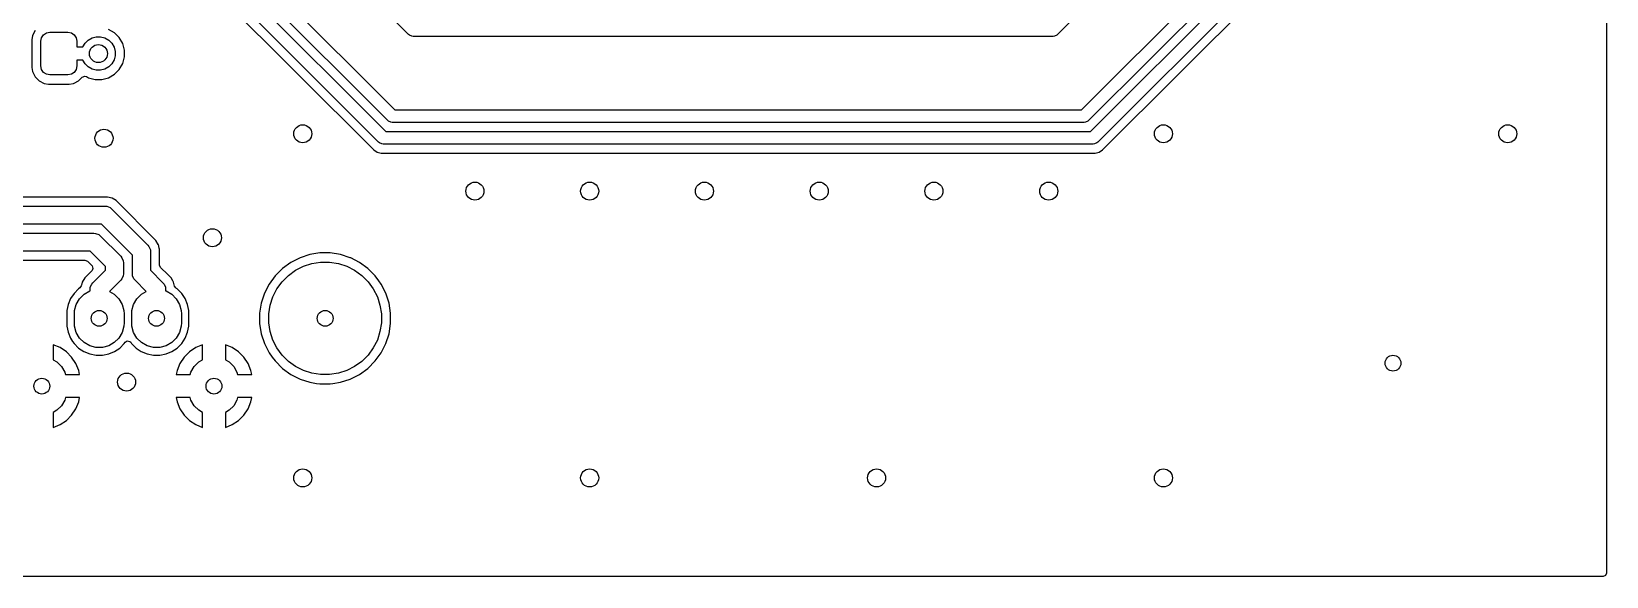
# Model space of a CAD drawing. Extents: x 2.36 to 5.14, y -5.39 to -2.61.
# Drawn here: x 3.764 to 5.136, y -5.386 to -4.911 of the extents above; entities that cross this region are included whole.
import ezdxf

# ---------------------------------------------------------------- set-up
doc = ezdxf.new("R2010")
doc.units = 0
doc.header["$MEASUREMENT"] = 0
doc.layers.add('BLACK', color=7, linetype='CONTINUOUS')

msp = doc.modelspace()

# ---------------------------------------------------------------- linework, layer by layer
at = {"layer": 'BLACK', "linetype": 'CONTINUOUS'}
for p, q in [((5.136, -2.6169), (5.136, -5.3831)), ((3.8031, -4.702), (4.0801, -4.979)), ((3.7672, -4.7195), (4.0618, -5.0141)), ((4.0661, -5.0073), (3.7741, -4.7152)), ((3.7835, -4.709), (4.0723, -4.9979)), ((4.074, -4.9884), (3.7937, -4.7082)), ((4.0922, -4.9133), (3.8967, -4.7178)), ((4.8357, -4.7354), (4.6578, -4.9133)), ((4.6787, -4.979), (4.9032, -4.7544)), ((4.9127, -4.7606), (4.6848, -4.9884)), ((4.6865, -4.9979), (4.9221, -4.7622)), ((4.9316, -4.7684), (4.6927, -5.0073)), ((4.697, -5.0141), (4.9384, -4.7727)), ((3.7667, -4.9098), (3.7644, -4.9142)), ((3.774, -4.9136), (3.7766, -4.9119)), ((3.7766, -4.9119), (3.7796, -4.9113)), ((3.7796, -4.9113), (3.7954, -4.9113)), ((3.7954, -4.9113), (3.7984, -4.9119)), ((3.7984, -4.9119), (3.8009, -4.9136)), ((3.8359, -4.9119), (3.8307, -4.9089)), ((3.8401, -4.9161), (3.8359, -4.9119)), ((3.8359, -4.9119), (3.8359, -4.9119)), ((3.7644, -4.9142), (3.7638, -4.9179)), ((3.7638, -4.9179), (3.7638, -4.9421)), ((3.7717, -4.9192), (3.7723, -4.9162)), ((3.7717, -4.9408), (3.7717, -4.9192)), ((3.7723, -4.9162), (3.774, -4.9136)), ((3.8009, -4.9136), (3.8026, -4.9162)), ((3.8026, -4.9162), (3.8032, -4.9192)), ((3.8032, -4.9192), (3.8032, -4.9241)), ((3.8032, -4.9241), (3.8085, -4.9241)), ((3.8085, -4.9241), (3.8103, -4.921)), ((3.8103, -4.921), (3.813, -4.9183)), ((3.813, -4.9183), (3.8164, -4.9164)), ((3.8164, -4.9164), (3.8201, -4.9154)), ((3.8201, -4.9154), (3.8239, -4.9154)), ((3.8239, -4.9154), (3.8276, -4.9164)), ((3.8276, -4.9164), (3.831, -4.9183)), ((3.831, -4.9183), (3.8337, -4.921)), ((3.8337, -4.921), (3.8356, -4.9244)), ((3.8356, -4.9244), (3.8366, -4.9281)), ((3.8431, -4.9213), (3.8401, -4.9161)), ((3.8447, -4.927), (3.8431, -4.9213)), ((3.8431, -4.9213), (3.8431, -4.9213)), ((4.093, -4.914), (4.0922, -4.9133)), ((4.095, -4.9149), (4.093, -4.914)), ((4.0961, -4.915), (4.095, -4.9149)), ((4.6539, -4.915), (4.0961, -4.915)), ((4.655, -4.9149), (4.6539, -4.915)), ((4.657, -4.914), (4.655, -4.9149)), ((4.6578, -4.9133), (4.657, -4.914)), ((3.8085, -4.9359), (3.8032, -4.9359)), ((3.8032, -4.9359), (3.8032, -4.9408)), ((3.8103, -4.939), (3.8085, -4.9359)), ((3.813, -4.9417), (3.8103, -4.939)), ((3.8337, -4.939), (3.831, -4.9417)), ((3.8356, -4.9356), (3.8337, -4.939)), ((3.8366, -4.9319), (3.8356, -4.9356)), ((3.8366, -4.9281), (3.8366, -4.9319)), ((3.8401, -4.9439), (3.8431, -4.9387)), ((3.8431, -4.9387), (3.8447, -4.933)), ((3.8447, -4.933), (3.8447, -4.927)), ((3.8447, -4.927), (3.8447, -4.927)), ((3.8447, -4.933), (3.8447, -4.933)), ((3.7638, -4.9421), (3.7644, -4.9458)), ((3.7644, -4.9458), (3.7644, -4.9458)), ((3.7644, -4.9458), (3.7667, -4.9502)), ((3.7667, -4.9502), (3.7702, -4.9537)), ((3.7702, -4.9537), (3.7747, -4.956)), ((3.7723, -4.9438), (3.7717, -4.9408)), ((3.774, -4.9464), (3.7723, -4.9438)), ((3.7766, -4.9481), (3.774, -4.9464)), ((3.7796, -4.9487), (3.7766, -4.9481)), ((3.7954, -4.9487), (3.7796, -4.9487)), ((3.7984, -4.9481), (3.7954, -4.9487)), ((3.8009, -4.9464), (3.7984, -4.9481)), ((3.8008, -4.9557), (3.8047, -4.9537)), ((3.8026, -4.9438), (3.8009, -4.9464)), ((3.8032, -4.9408), (3.8026, -4.9438)), ((3.8047, -4.9537), (3.8079, -4.9505)), ((3.8079, -4.9505), (3.81, -4.9497)), ((3.81, -4.9497), (3.8115, -4.9501)), ((3.8115, -4.9501), (3.8133, -4.9511)), ((3.8164, -4.9436), (3.813, -4.9417)), ((3.8133, -4.9511), (3.819, -4.9527)), ((3.8201, -4.9446), (3.8164, -4.9436)), ((3.819, -4.9527), (3.819, -4.9527)), ((3.819, -4.9527), (3.825, -4.9527)), ((3.8239, -4.9446), (3.8201, -4.9446)), ((3.8276, -4.9436), (3.8239, -4.9446)), ((3.825, -4.9527), (3.8307, -4.9511)), ((3.825, -4.9527), (3.825, -4.9527)), ((3.831, -4.9417), (3.8276, -4.9436)), ((3.8307, -4.9511), (3.8359, -4.9481)), ((3.8359, -4.9481), (3.8401, -4.9439)), ((3.7747, -4.956), (3.7784, -4.9566)), ((3.7784, -4.9566), (3.7966, -4.9566)), ((3.7966, -4.9566), (3.8003, -4.956)), ((3.7966, -4.9566), (3.7966, -4.9566)), ((3.8003, -4.956), (3.8008, -4.9557)), ((3.8003, -4.956), (3.8003, -4.956)), ((4.0801, -4.979), (4.6787, -4.979)), ((4.0748, -4.9891), (4.074, -4.9884)), ((4.0768, -4.9899), (4.0748, -4.9891)), ((4.0779, -4.99), (4.0768, -4.9899)), ((4.681, -4.99), (4.0779, -4.99)), ((4.682, -4.9899), (4.681, -4.99)), ((4.684, -4.9891), (4.682, -4.9899)), ((4.6848, -4.9884), (4.684, -4.9891)), ((4.067, -5.008), (4.0661, -5.0073)), ((4.0689, -5.0088), (4.067, -5.008)), ((4.07, -5.0089), (4.0689, -5.0088)), ((4.6888, -5.0089), (4.07, -5.0089)), ((4.0723, -4.9979), (4.6865, -4.9979)), ((4.6899, -5.0088), (4.6888, -5.0089)), ((4.6918, -5.008), (4.6899, -5.0088)), ((4.6927, -5.0073), (4.6918, -5.008)), ((4.0618, -5.0141), (4.0648, -5.0159)), ((4.0648, -5.0159), (4.0683, -5.0168)), ((4.0683, -5.0168), (4.0683, -5.0168)), ((4.0683, -5.0168), (4.0683, -5.0168)), ((4.0683, -5.0168), (4.6905, -5.0168)), ((4.6905, -5.0168), (4.694, -5.0159)), ((4.6905, -5.0168), (4.6905, -5.0168)), ((4.694, -5.0159), (4.697, -5.0141)), ((3.7168, -5.063), (3.8277, -5.063)), ((3.8298, -5.0551), (3.738, -5.0551)), ((3.8277, -5.063), (3.8293, -5.0631)), ((3.8293, -5.0631), (3.8321, -5.0643)), ((3.8338, -5.0562), (3.8298, -5.0551)), ((3.8298, -5.0551), (3.8298, -5.0551)), ((3.8374, -5.0582), (3.8338, -5.0562)), ((3.8338, -5.0562), (3.8338, -5.0562)), ((3.8721, -5.0929), (3.8374, -5.0582)), ((3.8374, -5.0582), (3.8374, -5.0582)), ((3.8374, -5.0582), (3.8374, -5.0582)), ((3.8321, -5.0643), (3.8333, -5.0653)), ((3.8333, -5.0653), (3.865, -5.097)), ((3.707, -5.0866), (3.8179, -5.0866)), ((3.8245, -5.0787), (3.7136, -5.0787)), ((3.8179, -5.0866), (3.8195, -5.0868)), ((3.8195, -5.0868), (3.8223, -5.0879)), ((3.8223, -5.0879), (3.8235, -5.0889)), ((3.8235, -5.0889), (3.8414, -5.1068)), ((3.8516, -5.1058), (3.8245, -5.0787)), ((3.8147, -5.1024), (3.7038, -5.1024)), ((3.828, -5.1156), (3.8147, -5.1024)), ((3.865, -5.097), (3.866, -5.0982)), ((3.866, -5.0982), (3.8672, -5.1011)), ((3.8672, -5.1011), (3.8673, -5.1026)), ((3.8673, -5.1026), (3.8673, -5.1189)), ((3.8741, -5.0965), (3.8721, -5.0929)), ((3.8742, -5.0966), (3.8741, -5.0965)), ((3.875, -5.0997), (3.8742, -5.0966)), ((3.8752, -5.1005), (3.875, -5.0997)), ((3.8752, -5.1144), (3.8752, -5.1005)), ((4.0061, -5.1052), (3.9976, -5.108)), ((4.015, -5.1038), (4.0061, -5.1052)), ((4.0061, -5.1052), (4.0061, -5.1052)), ((4.024, -5.1038), (4.015, -5.1038)), ((4.015, -5.1038), (4.015, -5.1038)), ((4.0329, -5.1052), (4.024, -5.1038)), ((4.024, -5.1038), (4.024, -5.1038)), ((4.0414, -5.108), (4.0329, -5.1052)), ((4.0329, -5.1052), (4.0329, -5.1052)), ((3.7058, -5.1103), (3.8102, -5.1103)), ((3.8102, -5.1103), (3.8123, -5.1111)), ((3.8123, -5.1111), (3.8164, -5.1152)), ((3.8164, -5.1152), (3.8172, -5.1173)), ((3.8172, -5.1173), (3.8164, -5.1193)), ((3.8171, -5.1298), (3.828, -5.1189)), ((3.828, -5.1189), (3.828, -5.1156)), ((3.8414, -5.1068), (3.8424, -5.108)), ((3.8424, -5.108), (3.8435, -5.1108)), ((3.8435, -5.1108), (3.8437, -5.1124)), ((3.8437, -5.1124), (3.8437, -5.1222)), ((3.8516, -5.1222), (3.8516, -5.1058)), ((3.8673, -5.1189), (3.8782, -5.1298)), ((3.8761, -5.1165), (3.8752, -5.1144)), ((3.8823, -5.1227), (3.8761, -5.1165)), ((3.9823, -5.1174), (3.9759, -5.1237)), ((3.9896, -5.1121), (3.9823, -5.1174)), ((3.9875, -5.1235), (3.9938, -5.119)), ((3.9976, -5.108), (3.9896, -5.1121)), ((3.9938, -5.119), (4.0007, -5.1155)), ((4.0007, -5.1155), (4.008, -5.1131)), ((4.008, -5.1131), (4.0156, -5.1119)), ((4.0156, -5.1119), (4.0233, -5.1119)), ((4.0233, -5.1119), (4.031, -5.1131)), ((4.031, -5.1131), (4.0383, -5.1155)), ((4.0383, -5.1155), (4.0452, -5.119)), ((4.0418, -5.1082), (4.0414, -5.108)), ((4.0414, -5.108), (4.0414, -5.108)), ((4.0414, -5.108), (4.0414, -5.108)), ((4.0494, -5.1121), (4.0418, -5.1082)), ((4.0452, -5.119), (4.0514, -5.1235)), ((4.0567, -5.1174), (4.0494, -5.1121)), ((4.063, -5.1237), (4.0567, -5.1174)), ((4.0567, -5.1174), (4.0567, -5.1174)), ((4.0567, -5.1174), (4.0567, -5.1174)), ((3.807, -5.1327), (3.8058, -5.1344)), ((3.8072, -5.132), (3.807, -5.1327)), ((3.8079, -5.1293), (3.8072, -5.132)), ((3.81, -5.1257), (3.8079, -5.1293)), ((3.8079, -5.1293), (3.8079, -5.1293)), ((3.8079, -5.1293), (3.8079, -5.1293)), ((3.8079, -5.1293), (3.8079, -5.1293)), ((3.8164, -5.1193), (3.81, -5.1257)), ((3.8149, -5.1338), (3.8161, -5.131)), ((3.8161, -5.131), (3.8171, -5.1298)), ((3.8414, -5.1277), (3.8317, -5.1374)), ((3.8424, -5.1265), (3.8414, -5.1277)), ((3.8435, -5.1237), (3.8424, -5.1265)), ((3.8437, -5.1222), (3.8435, -5.1237)), ((3.8517, -5.1237), (3.8516, -5.1222)), ((3.8529, -5.1265), (3.8517, -5.1237)), ((3.8539, -5.1277), (3.8529, -5.1265)), ((3.8636, -5.1374), (3.8539, -5.1277)), ((3.8782, -5.1298), (3.8792, -5.131)), ((3.8792, -5.131), (3.8804, -5.1338)), ((3.8853, -5.1257), (3.8823, -5.1227)), ((3.8823, -5.1227), (3.8823, -5.1227)), ((3.8867, -5.1283), (3.8853, -5.1257)), ((3.8873, -5.1293), (3.8867, -5.1283)), ((3.8883, -5.1328), (3.8873, -5.1293)), ((3.8883, -5.1329), (3.8883, -5.1328)), ((3.9706, -5.131), (3.9666, -5.139)), ((3.9759, -5.1237), (3.9706, -5.131)), ((3.9775, -5.1352), (3.9821, -5.129)), ((3.9821, -5.129), (3.9875, -5.1235)), ((4.0514, -5.1235), (4.0569, -5.129)), ((4.0569, -5.129), (4.0614, -5.1352)), ((4.0663, -5.1283), (4.063, -5.1237)), ((4.063, -5.1237), (4.063, -5.1237)), ((4.063, -5.1237), (4.063, -5.1237)), ((4.0683, -5.131), (4.0663, -5.1283)), ((4.0724, -5.139), (4.0683, -5.131)), ((3.7977, -5.1437), (3.7956, -5.1488)), ((3.8008, -5.1391), (3.7977, -5.1437)), ((3.8047, -5.1351), (3.8008, -5.1391)), ((3.8008, -5.1391), (3.8008, -5.1391)), ((3.8026, -5.1487), (3.8055, -5.1438)), ((3.8058, -5.1344), (3.8047, -5.1351)), ((3.8055, -5.1438), (3.8095, -5.1398)), ((3.8095, -5.1398), (3.8144, -5.137)), ((3.8144, -5.137), (3.8148, -5.1369)), ((3.8148, -5.1354), (3.8149, -5.1338)), ((3.8148, -5.1369), (3.8148, -5.1354)), ((3.8317, -5.1374), (3.8358, -5.1398)), ((3.8358, -5.1398), (3.8398, -5.1438)), ((3.8398, -5.1438), (3.8426, -5.1487)), ((3.8526, -5.1487), (3.8555, -5.1438)), ((3.8555, -5.1438), (3.8595, -5.1398)), ((3.8595, -5.1398), (3.8636, -5.1374)), ((3.8804, -5.1338), (3.8805, -5.1354)), ((3.8805, -5.1354), (3.8805, -5.1369)), ((3.8805, -5.1369), (3.8809, -5.137)), ((3.8809, -5.137), (3.8858, -5.1398)), ((3.8858, -5.1398), (3.8898, -5.1438)), ((3.8894, -5.1344), (3.8883, -5.1329)), ((3.8901, -5.1348), (3.8894, -5.1344)), ((3.8898, -5.1438), (3.8926, -5.1487)), ((3.8906, -5.1351), (3.8901, -5.1348)), ((3.8945, -5.1391), (3.8906, -5.1351)), ((3.8976, -5.1437), (3.8945, -5.1391)), ((3.8997, -5.1488), (3.8976, -5.1437)), ((3.9666, -5.139), (3.9638, -5.1476)), ((3.9716, -5.1495), (3.974, -5.1421)), ((3.974, -5.1421), (3.9775, -5.1352)), ((4.0614, -5.1352), (4.065, -5.1421)), ((4.065, -5.1421), (4.0673, -5.1495)), ((4.0752, -5.1476), (4.0724, -5.139)), ((4.0724, -5.139), (4.0724, -5.139)), ((4.0724, -5.139), (4.0724, -5.139)), ((3.7956, -5.1488), (3.7945, -5.1542)), ((3.7945, -5.1542), (3.7945, -5.1677)), ((3.7956, -5.1488), (3.7956, -5.1488)), ((3.801, -5.157), (3.8012, -5.1542)), ((3.801, -5.1649), (3.801, -5.157)), ((3.8012, -5.1542), (3.8026, -5.1487)), ((3.8426, -5.1487), (3.8441, -5.1542)), ((3.8441, -5.1542), (3.8443, -5.157)), ((3.8443, -5.157), (3.8443, -5.1649)), ((3.851, -5.157), (3.8512, -5.1542)), ((3.851, -5.1649), (3.851, -5.157)), ((3.8512, -5.1542), (3.8526, -5.1487)), ((3.8926, -5.1487), (3.8941, -5.1542)), ((3.8941, -5.1542), (3.8943, -5.157)), ((3.8943, -5.157), (3.8943, -5.1649)), ((3.9008, -5.1542), (3.8997, -5.1488)), ((3.9008, -5.1565), (3.9008, -5.1542)), ((3.9008, -5.1677), (3.9008, -5.1565)), ((3.9638, -5.1476), (3.9624, -5.1565)), ((3.9624, -5.1565), (3.9624, -5.1654)), ((3.9638, -5.1476), (3.9638, -5.1476)), ((3.9704, -5.1571), (3.9716, -5.1495)), ((3.9704, -5.1648), (3.9704, -5.1571)), ((4.0673, -5.1495), (4.0685, -5.1571)), ((4.0685, -5.1571), (4.0685, -5.1648)), ((4.0766, -5.1565), (4.0752, -5.1476)), ((4.0752, -5.1476), (4.0752, -5.1476)), ((4.0752, -5.1476), (4.0752, -5.1476)), ((4.0766, -5.1654), (4.0766, -5.1565)), ((3.7945, -5.1677), (3.7956, -5.1731)), ((3.7956, -5.1731), (3.7956, -5.1731)), ((3.7956, -5.1731), (3.7976, -5.1781)), ((3.8012, -5.1677), (3.801, -5.1649)), ((3.8026, -5.1732), (3.8012, -5.1677)), ((3.8055, -5.1781), (3.8026, -5.1732)), ((3.8426, -5.1732), (3.8398, -5.1781)), ((3.8441, -5.1677), (3.8426, -5.1732)), ((3.8443, -5.1649), (3.8441, -5.1677)), ((3.8512, -5.1677), (3.851, -5.1649)), ((3.8526, -5.1732), (3.8512, -5.1677)), ((3.8555, -5.1781), (3.8526, -5.1732)), ((3.8926, -5.1732), (3.8898, -5.1781)), ((3.8941, -5.1677), (3.8926, -5.1732)), ((3.8943, -5.1649), (3.8941, -5.1677)), ((3.8976, -5.1782), (3.8997, -5.1731)), ((3.8997, -5.1731), (3.9008, -5.1677)), ((3.9624, -5.1654), (3.9638, -5.1743)), ((3.9716, -5.1724), (3.9704, -5.1648)), ((3.974, -5.1798), (3.9716, -5.1724)), ((4.0673, -5.1724), (4.065, -5.1798)), ((4.0685, -5.1648), (4.0673, -5.1724)), ((4.0752, -5.1743), (4.0766, -5.1654)), ((3.7885, -5.1864), (3.7826, -5.184)), ((3.7826, -5.184), (3.7826, -5.197)), ((3.794, -5.1901), (3.7885, -5.1864)), ((3.7976, -5.1781), (3.7977, -5.1782)), ((3.7977, -5.1782), (3.7995, -5.181)), ((3.7995, -5.181), (3.8008, -5.1828)), ((3.8008, -5.1828), (3.8008, -5.1828)), ((3.8008, -5.1828), (3.8047, -5.1868)), ((3.8047, -5.1868), (3.8093, -5.1898)), ((3.8095, -5.1821), (3.8055, -5.1781)), ((3.8144, -5.1849), (3.8095, -5.1821)), ((3.8198, -5.1864), (3.8144, -5.1849)), ((3.8255, -5.1864), (3.8198, -5.1864)), ((3.8309, -5.1849), (3.8255, -5.1864)), ((3.8358, -5.1821), (3.8309, -5.1849)), ((3.8398, -5.1781), (3.8358, -5.1821)), ((3.836, -5.1898), (3.8406, -5.1868)), ((3.8406, -5.1868), (3.8445, -5.1828)), ((3.8445, -5.1828), (3.8452, -5.1818)), ((3.8452, -5.1818), (3.8471, -5.1806)), ((3.8471, -5.1806), (3.8493, -5.181)), ((3.8493, -5.181), (3.8501, -5.1818)), ((3.8501, -5.1818), (3.8508, -5.1828)), ((3.8508, -5.1828), (3.8508, -5.1828)), ((3.8508, -5.1828), (3.8508, -5.1828)), ((3.8508, -5.1828), (3.8547, -5.1868)), ((3.8547, -5.1868), (3.8593, -5.1898)), ((3.8595, -5.1821), (3.8555, -5.1781)), ((3.8644, -5.1849), (3.8595, -5.1821)), ((3.8698, -5.1864), (3.8644, -5.1849)), ((3.8755, -5.1864), (3.8698, -5.1864)), ((3.8809, -5.1849), (3.8755, -5.1864)), ((3.8858, -5.1821), (3.8809, -5.1849)), ((3.8898, -5.1781), (3.8858, -5.1821)), ((3.886, -5.1898), (3.8906, -5.1868)), ((3.8906, -5.1868), (3.8945, -5.1828)), ((3.8945, -5.1828), (3.8976, -5.1782)), ((3.9068, -5.1864), (3.9013, -5.1901)), ((3.9126, -5.184), (3.9068, -5.1864)), ((3.9126, -5.197), (3.9126, -5.184)), ((3.9126, -5.184), (3.9126, -5.184)), ((3.9385, -5.1864), (3.9326, -5.184)), ((3.9326, -5.184), (3.9326, -5.197)), ((3.944, -5.1901), (3.9385, -5.1864)), ((3.9638, -5.1743), (3.9638, -5.1743)), ((3.9638, -5.1743), (3.9666, -5.1829)), ((3.9666, -5.1829), (3.9706, -5.1909)), ((3.9775, -5.1867), (3.974, -5.1798)), ((3.9821, -5.1929), (3.9775, -5.1867)), ((4.0614, -5.1867), (4.0569, -5.1929)), ((4.065, -5.1798), (4.0614, -5.1867)), ((4.0683, -5.1909), (4.0724, -5.1829)), ((4.0724, -5.1828), (4.0752, -5.1743)), ((4.0724, -5.1829), (4.0724, -5.1828)), ((4.0752, -5.1743), (4.0752, -5.1743)), ((4.0752, -5.1743), (4.0752, -5.1743)), ((3.7826, -5.197), (3.7858, -5.1989)), ((3.7858, -5.1989), (3.7898, -5.2029)), ((3.7986, -5.1947), (3.794, -5.1901)), ((3.8023, -5.2002), (3.7986, -5.1947)), ((3.8048, -5.2063), (3.8023, -5.2002)), ((3.8093, -5.1898), (3.8144, -5.192)), ((3.8144, -5.192), (3.8199, -5.1931)), ((3.8199, -5.1931), (3.8199, -5.1931)), ((3.8199, -5.1931), (3.8254, -5.1931)), ((3.8254, -5.1931), (3.8309, -5.192)), ((3.8254, -5.1931), (3.8254, -5.1931)), ((3.8309, -5.192), (3.836, -5.1898)), ((3.8593, -5.1898), (3.8644, -5.192)), ((3.8644, -5.192), (3.8699, -5.1931)), ((3.8699, -5.1931), (3.8699, -5.1931)), ((3.8699, -5.1931), (3.8754, -5.1931)), ((3.8754, -5.1931), (3.8809, -5.192)), ((3.8754, -5.1931), (3.8754, -5.1931)), ((3.8809, -5.192), (3.886, -5.1898)), ((3.893, -5.2002), (3.8905, -5.2063)), ((3.8966, -5.1947), (3.893, -5.2002)), ((3.9013, -5.1901), (3.8966, -5.1947)), ((3.8966, -5.1947), (3.8966, -5.1947)), ((3.9013, -5.1901), (3.9013, -5.1901)), ((3.9055, -5.2029), (3.9095, -5.1989)), ((3.9095, -5.1989), (3.9126, -5.197)), ((3.9326, -5.197), (3.9358, -5.1989)), ((3.9358, -5.1989), (3.9398, -5.2029)), ((3.9486, -5.1947), (3.944, -5.1901)), ((3.9523, -5.2002), (3.9486, -5.1947)), ((3.9548, -5.2063), (3.9523, -5.2002)), ((3.9706, -5.1909), (3.9734, -5.1947)), ((3.9734, -5.1947), (3.9759, -5.1981)), ((3.9759, -5.1981), (3.9823, -5.2045)), ((3.9875, -5.1984), (3.9821, -5.1929)), ((3.9938, -5.2029), (3.9875, -5.1984)), ((4.0514, -5.1984), (4.0452, -5.2029)), ((4.0569, -5.1929), (4.0514, -5.1984)), ((4.0567, -5.2045), (4.063, -5.1981)), ((4.063, -5.1981), (4.0683, -5.1909)), ((3.7898, -5.2029), (3.7926, -5.2078)), ((3.7926, -5.2078), (3.7932, -5.21)), ((3.7932, -5.21), (3.8056, -5.21)), ((3.8056, -5.21), (3.8048, -5.2063)), ((3.8048, -5.2063), (3.8048, -5.2063)), ((3.8056, -5.21), (3.8056, -5.21)), ((3.8905, -5.2063), (3.8897, -5.21)), ((3.8897, -5.21), (3.8897, -5.21)), ((3.8897, -5.21), (3.902, -5.21)), ((3.8905, -5.2063), (3.8905, -5.2063)), ((3.902, -5.21), (3.9026, -5.2078)), ((3.9026, -5.2078), (3.9055, -5.2029)), ((3.9398, -5.2029), (3.9426, -5.2078)), ((3.9426, -5.2078), (3.9432, -5.21)), ((3.9432, -5.21), (3.9556, -5.21)), ((3.9556, -5.21), (3.9548, -5.2063)), ((3.9548, -5.2063), (3.9548, -5.2063)), ((3.9556, -5.21), (3.9556, -5.21)), ((3.9823, -5.2045), (3.9896, -5.2098)), ((3.9896, -5.2098), (3.9976, -5.2139)), ((4.0007, -5.2064), (3.9938, -5.2029)), ((3.9976, -5.2139), (3.9976, -5.2139)), ((3.9976, -5.2139), (3.9976, -5.2139)), ((3.9976, -5.2139), (4.0061, -5.2166)), ((4.008, -5.2088), (4.0007, -5.2064)), ((4.0156, -5.21), (4.008, -5.2088)), ((4.0233, -5.21), (4.0156, -5.21)), ((4.031, -5.2088), (4.0233, -5.21)), ((4.0383, -5.2064), (4.031, -5.2088)), ((4.0329, -5.2166), (4.0414, -5.2139)), ((4.0452, -5.2029), (4.0383, -5.2064)), ((4.0414, -5.2139), (4.0494, -5.2098)), ((4.0414, -5.2139), (4.0414, -5.2139)), ((4.0414, -5.2139), (4.0414, -5.2139)), ((4.0494, -5.2098), (4.0567, -5.2045)), ((4.0061, -5.2166), (4.0061, -5.2166)), ((4.0061, -5.2166), (4.0061, -5.2166)), ((4.0061, -5.2166), (4.012, -5.2176)), ((4.012, -5.2176), (4.015, -5.2181)), ((4.015, -5.2181), (4.015, -5.2181)), ((4.015, -5.2181), (4.024, -5.2181)), ((4.024, -5.2181), (4.0262, -5.2177)), ((4.0262, -5.2177), (4.0329, -5.2166)), ((4.0329, -5.2166), (4.0329, -5.2166)), ((4.0329, -5.2166), (4.0329, -5.2166)), ((3.7858, -5.2411), (3.7826, -5.243)), ((3.7898, -5.2371), (3.7858, -5.2411)), ((3.7926, -5.2322), (3.7898, -5.2371)), ((3.7932, -5.23), (3.7926, -5.2322)), ((3.8056, -5.23), (3.7932, -5.23)), ((3.7986, -5.2453), (3.8023, -5.2398)), ((3.8023, -5.2398), (3.8048, -5.2337)), ((3.8048, -5.2337), (3.8056, -5.23)), ((3.8048, -5.2337), (3.8048, -5.2337)), ((3.8897, -5.23), (3.8905, -5.2337)), ((3.902, -5.23), (3.8897, -5.23)), ((3.8905, -5.2337), (3.8905, -5.2337)), ((3.8905, -5.2337), (3.893, -5.2398)), ((3.893, -5.2398), (3.8966, -5.2453)), ((3.9026, -5.2322), (3.902, -5.23)), ((3.9055, -5.2371), (3.9026, -5.2322)), ((3.9095, -5.2411), (3.9055, -5.2371)), ((3.9126, -5.243), (3.9095, -5.2411)), ((3.9358, -5.2411), (3.9326, -5.243)), ((3.9398, -5.2371), (3.9358, -5.2411)), ((3.9426, -5.2322), (3.9398, -5.2371)), ((3.9432, -5.23), (3.9426, -5.2322)), ((3.9556, -5.23), (3.9432, -5.23)), ((3.9486, -5.2453), (3.9523, -5.2398)), ((3.9523, -5.2398), (3.9548, -5.2337)), ((3.9548, -5.2337), (3.9556, -5.23)), ((3.9548, -5.2337), (3.9548, -5.2337)), ((3.7826, -5.243), (3.7826, -5.256)), ((3.7826, -5.256), (3.7885, -5.2536)), ((3.7885, -5.2536), (3.794, -5.2499)), ((3.794, -5.2499), (3.7986, -5.2453)), ((3.794, -5.2499), (3.794, -5.2499)), ((3.7986, -5.2453), (3.7986, -5.2453)), ((3.8966, -5.2453), (3.9013, -5.2499)), ((3.9013, -5.2499), (3.9068, -5.2536)), ((3.9068, -5.2536), (3.9126, -5.256)), ((3.9126, -5.256), (3.9126, -5.243)), ((3.9126, -5.256), (3.9126, -5.256)), ((3.9326, -5.243), (3.9326, -5.256)), ((3.9326, -5.256), (3.9385, -5.2536)), ((3.9385, -5.2536), (3.944, -5.2499)), ((3.944, -5.2499), (3.9486, -5.2453)), ((3.944, -5.2499), (3.944, -5.2499)), ((3.9486, -5.2453), (3.9486, -5.2453)), ((5.1331, -5.386), (2.3669, -5.386)), ((5.1352, -5.3852), (5.1331, -5.386)), ((5.136, -5.3831), (5.1352, -5.3852))]:
    msp.add_line(p, q, dxfattribs=at)
at = {"layer": 'BLACK'}
for centre, radius in [((3.822, -4.93), 0.00787), ((4, -5), 0.00787), ((4.75, -5), 0.00787), ((5.05, -5), 0.00787), ((3.8268, -5.0039), 0.00787), ((4.15, -5.05), 0.00787), ((4.25, -5.05), 0.00787), ((4.35, -5.05), 0.00787), ((4.45, -5.05), 0.00787), ((4.55, -5.05), 0.00787), ((4.65, -5.05), 0.00787), ((3.9213, -5.0906), 0.00787), ((3.8226, -5.1609), 0.00689), ((3.8726, -5.1609), 0.00689), ((4.0195, -5.1609), 0.00689), ((4.95, -5.2), 0.00689), ((3.7726, -5.22), 0.00689), ((3.8465, -5.2165), 0.00787), ((3.9226, -5.22), 0.00689), ((4, -5.3), 0.00787), ((4.25, -5.3), 0.00787), ((4.5, -5.3), 0.00787), ((4.75, -5.3), 0.00787)]:
    msp.add_circle(centre, radius, dxfattribs=at)

doc.saveas('drawing.dxf')
